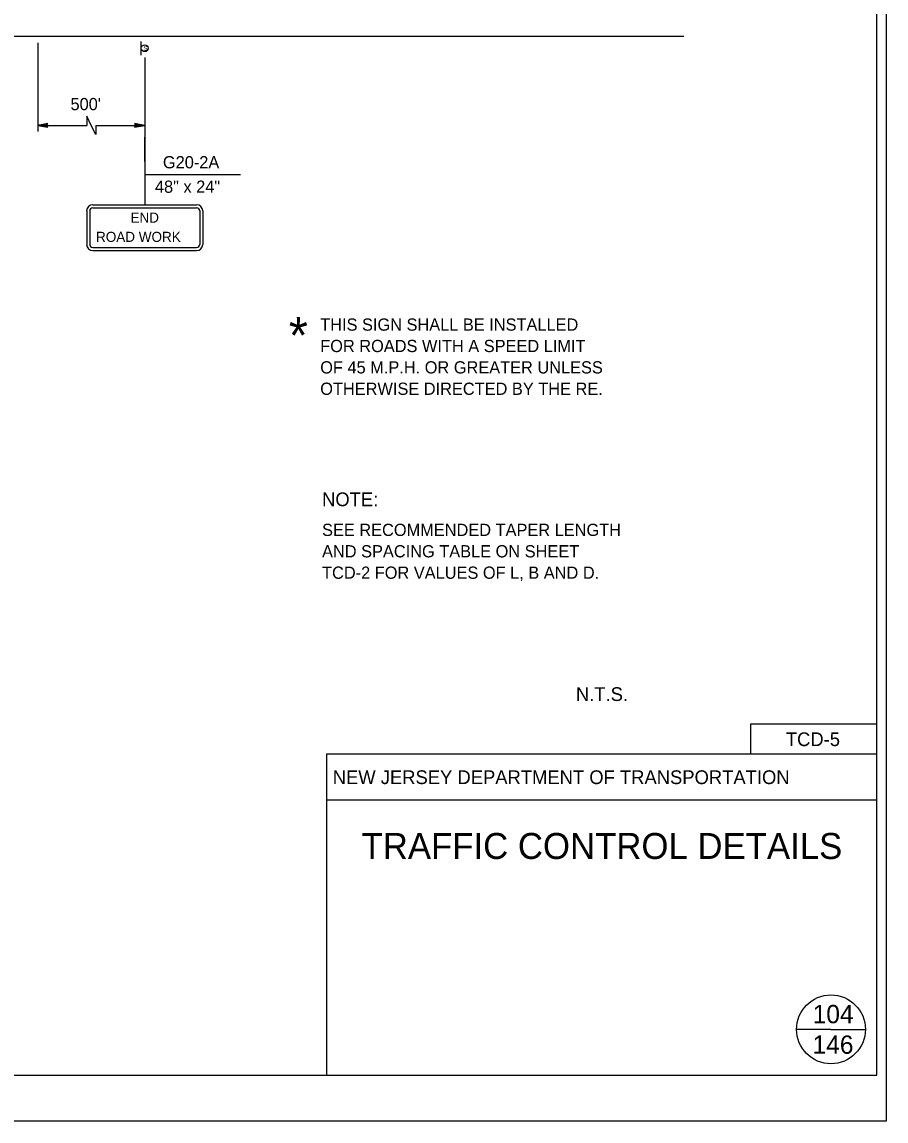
# Model space of a CAD drawing. Extents: x 499945 to 500993, y 499985 to 500645.
# Drawn here: x 500710.4 to 500993, y 499985 to 500344.6 of the extents above; entities that cross this region are included whole.
import ezdxf

# ---------------------------------------------------------------- set-up
doc = ezdxf.new("R2010")
doc.units = 0
for name, color, linetype in [('1', 7, 'Continuous'), ('24', 7, 'Continuous'), ('39', 7, 'Continuous'), ('41', 7, 'Continuous'), ('5', 7, 'Continuous'), ('56', 7, 'Continuous'), ('60', 7, 'Continuous'), ('63', 7, 'Continuous')]:
    doc.layers.add(name, color=color, linetype=linetype)

msp = doc.modelspace()

# ---------------------------------------------------------------- linework, layer by layer
at = {"layer": '1'}
for p, q in [((500990, 500000), (500990, 500630)), ((500485.72, 500340.03), (500926.9, 500340.03)), ((500750.52, 500336.03), (500750.52, 500336.03)), ((500731.59, 500313.79), (500731.59, 500310.79)), ((500733.03, 500310.79), (500731.59, 500313.79)), ((500715.55, 500310.79), (500731.59, 500310.79)), ((500734.48, 500307.79), (500733.03, 500310.79)), ((500734.48, 500310.79), (500734.48, 500307.79)), ((500734.48, 500310.79), (500750.52, 500310.79)), ((500990, 500114.84), (500948.66, 500114.84)), ((500948.66, 500114.84), (500948.66, 500105)), ((500990, 500105), (500810, 500105)), ((500810, 500105), (500810, 500000)), ((500990, 500090), (500810, 500090)), ((500975, 500015), (500963.75, 500015)), ((500975, 500015), (500986.25, 500015)), ((500000, 500000), (500990, 500000)), ((500993, 499985), (499944.83, 499985))]:
    msp.add_line(p, q, dxfattribs=at)
msp.add_circle((500975, 500015), 11.25, dxfattribs=at)
at = {"layer": '24'}
for points in [[(500715.55, 500310.79), (500718.87, 500310.2), (500718.08, 500310.79), (500718.85, 500311.37), (500715.55, 500310.79), (500715.77, 500310.8), (500718.78, 500310.25), (500718.02, 500310.8), (500718.72, 500311.32), (500715.89, 500310.81), (500716, 500310.79), (500718.58, 500310.33), (500718, 500310.8), (500718.59, 500311.25), (500716.05, 500310.79), (500716.16, 500310.81), (500718.41, 500310.4), (500717.98, 500310.79), (500718.42, 500311.2), (500716.48, 500310.81), (500716.67, 500310.81), (500718.25, 500310.48), (500717.94, 500310.78), (500718.27, 500311.11), (500716.7, 500310.79), (500716.88, 500310.78), (500718.07, 500310.58), (500717.84, 500310.81), (500718.08, 500311.03), (500717.04, 500310.79), (500717.21, 500310.77), (500717.92, 500310.64), (500717.8, 500310.8), (500718, 500310.98), (500717.3, 500310.79), (500717.76, 500310.68), (500717.69, 500310.81), (500717.9, 500310.93), (500717.41, 500310.81), (500717.72, 500310.73), (500717.59, 500310.83), (500717.74, 500310.89), (500717.59, 500310.8), (500717.67, 500310.78)], [(500750.52, 500310.79), (500747.2, 500311.38), (500747.99, 500310.79), (500747.21, 500310.21), (500750.52, 500310.79), (500750.3, 500310.78), (500747.29, 500311.33), (500748.05, 500310.78), (500747.35, 500310.26), (500750.18, 500310.77), (500750.07, 500310.79), (500747.49, 500311.25), (500748.07, 500310.78), (500747.48, 500310.33), (500750.02, 500310.79), (500749.91, 500310.77), (500747.66, 500311.18), (500748.09, 500310.79), (500747.65, 500310.39), (500749.59, 500310.77), (500749.4, 500310.77), (500747.82, 500311.1), (500748.13, 500310.8), (500747.8, 500310.47), (500749.37, 500310.79), (500749.19, 500310.8), (500748, 500311), (500748.23, 500310.77), (500747.98, 500310.55), (500749.03, 500310.79), (500748.86, 500310.81), (500748.15, 500310.94), (500748.26, 500310.78), (500748.07, 500310.61), (500748.77, 500310.79), (500748.31, 500310.9), (500748.38, 500310.77), (500748.17, 500310.65), (500748.66, 500310.77), (500748.35, 500310.85), (500748.48, 500310.75), (500748.33, 500310.69), (500748.48, 500310.78), (500748.4, 500310.8)]]:
    msp.add_lwpolyline(points, dxfattribs=at)
at = {"layer": '41'}
msp.add_line((500969.33, 500109.92), (500969.33, 500109.92), dxfattribs=at)
msp.add_lwpolyline([(499944.83, 500645), (500993, 500645), (500993, 499985), (499944.83, 499985)], close=True, dxfattribs=at)
at = {"layer": '5'}
for p, q in [((500715.55, 500337.77), (500715.55, 500308.79)), ((500750.52, 500333.04), (500750.52, 500284.81)), ((500750.52, 500298.93), (500750.52, 500306.92)), ((500750.52, 500294.73), (500781.8, 500294.73))]:
    msp.add_line(p, q, dxfattribs=at)
at = {"layer": '56'}
for p, q in [((500749.4, 500333.79), (500749.4, 500338.28)), ((500733.53, 500284.81), (500767.51, 500284.81)), ((500733.53, 500283.81), (500767.51, 500283.81)), ((500731.54, 500282.81), (500731.54, 500271.82)), ((500732.53, 500282.81), (500732.53, 500271.82)), ((500768.51, 500282.81), (500768.51, 500271.82)), ((500769.51, 500282.81), (500769.51, 500271.82)), ((500733.53, 500270.82), (500767.51, 500270.82)), ((500733.53, 500269.82), (500767.51, 500269.82))]:
    msp.add_line(p, q, dxfattribs=at)
msp.add_circle((500750.52, 500336.03), 1.12, dxfattribs=at)
for centre, radius, start, end in [((500733.53, 500282.81), 2, 90, 180), ((500733.53, 500282.81), 0.999, 90, 180), ((500767.51, 500282.81), 2, 0, 90), ((500767.51, 500282.81), 0.999, 0, 90), ((500733.53, 500271.82), 2, 180, 270), ((500733.53, 500271.82), 0.999, 180, 270), ((500767.51, 500271.82), 2, 270, 0), ((500767.51, 500271.82), 0.999, 270, 0)]:
    msp.add_arc(centre, radius, start, end, dxfattribs=at)
at = {"layer": '60'}
for p, q in [((500750.52, 500284.81), (500750.52, 500284.81)), ((500750.52, 500269.82), (500750.52, 500269.82))]:
    msp.add_line(p, q, dxfattribs=at)
msp.add_circle((500750.52, 500336.03), 1.12, dxfattribs=at)

# ---------------------------------------------------------------- texts
at = {"layer": '1'}
for s, height, p in [("500'", 4, (500726.25, 500315.76)), ('*', 11.99, (500797.66, 500236.11)), ('THIS SIGN SHALL BE INSTALLED', 4, (500807.93, 500243.61)), ('FOR ROADS WITH A SPEED LIMIT', 4, (500807.93, 500236.61)), ('OF 45 M.P.H. OR GREATER UNLESS ', 4, (500807.93, 500229.61)), ('OTHERWISE DIRECTED BY THE RE.', 4, (500807.93, 500222.61)), ('N.T.S.', 4.5, (500891.56, 500122.44)), ('TCD-5', 4.5, (500960.23, 500107.67)), ('NEW JERSEY DEPARTMENT OF TRANSPORTATION', 4.5, (500812.02, 500095.25)), ('TRAFFIC CONTROL DETAILS', 8.5, (500821.44, 500070.75))]:
    msp.add_text(s, height=height, dxfattribs=at).set_placement(p)
at = {"layer": '39'}
for s, height, p in [('48" x 24"', 4, (500753.86, 500288.73)), ('END', 3.3, (500745.87, 500278.96)), ('ROAD WORK', 3.3, (500734.6, 500272.66)), ('146', 6, (500968.97, 500007))]:
    msp.add_text(s, height=height, dxfattribs=at).set_placement(p)
at = {"layer": '5'}
for s, height, p in [('G20-2A', 4, (500756.48, 500296.73)), ('NOTE:', 4.5, (500808.53, 500186.18)), ('SEE RECOMMENDED TAPER LENGTH', 4, (500808.53, 500176.43)), ('AND SPACING TABLE ON SHEET', 4, (500808.53, 500169.43)), ('TCD-2 FOR VALUES OF L, B AND D.', 4, (500808.53, 500162.43))]:
    msp.add_text(s, height=height, dxfattribs=at).set_placement(p)
at = {"layer": '56'}
msp.add_text('S', height=1.5, dxfattribs=at).set_placement((500750.06, 500335.28))
at = {"layer": '63'}
msp.add_text('104', height=6, dxfattribs=at).set_placement((500969.01, 500017))

doc.saveas('drawing.dxf')
